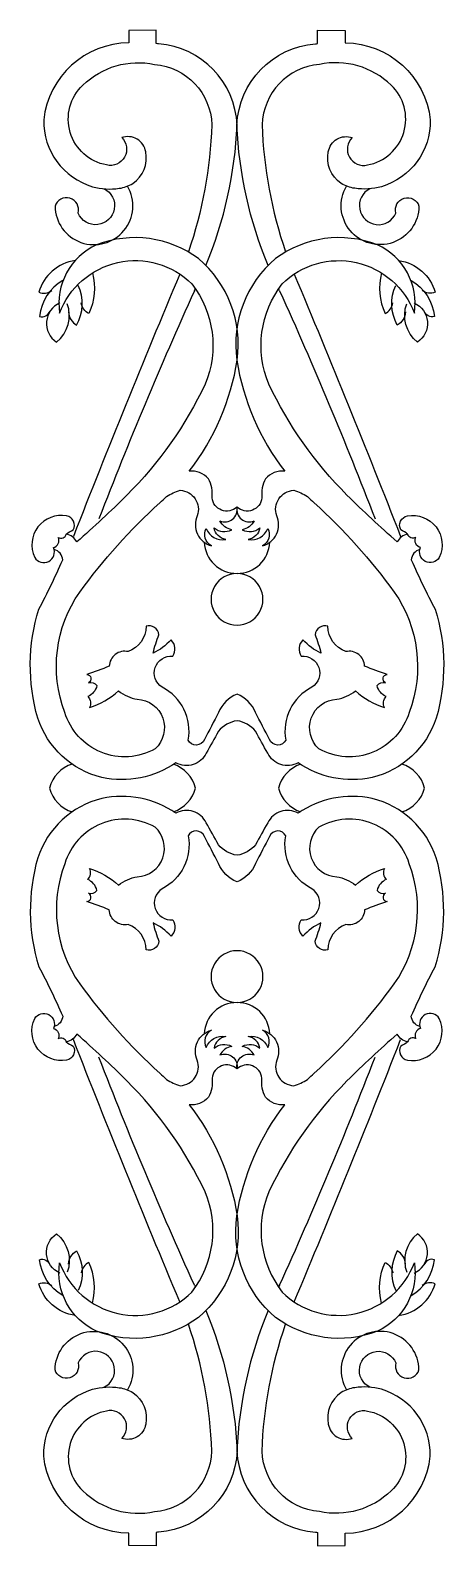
# Model space of a CAD drawing. Extents: x 1041 to 1221, y 1699 to 2359.
import ezdxf

# ---------------------------------------------------------------- set-up
doc = ezdxf.new("R2010")
doc.units = 0
doc.header["$LTSCALE"] = 0.85
doc.header["$MEASUREMENT"] = 0
doc.layers.add('3', color=3, linetype='CONTINUOUS')
doc.layers.add('4', color=4, linetype='CONTINUOUS')

msp = doc.modelspace()

# ---------------------------------------------------------------- linework, layer by layer
at = {"layer": '3'}
for points in [[(1060.9, 2258.42, 0.294213), (1045.02, 2244.61, 0.250685), (1050.67, 2245.37)], [(1201.74, 2258.42, -0.294213), (1217.61, 2244.61, -0.250685), (1211.97, 2245.37)], [(1055.54, 2249.72, 0.242983), (1045.38, 2234.14, 0.407292), (1049.84, 2236.4, 5.095925)], [(1068.37, 2253.04, -0.171785), (1066.88, 2235.37, -0.250685), (1063.5, 2239.95)], [(1194.27, 2253.04, 0.171785), (1195.75, 2235.37, 0.250685), (1199.14, 2239.95)], [(1207.1, 2249.72, -0.242983), (1217.25, 2234.14, -0.407292), (1212.8, 2236.4, -5.095925)], [(1058.02, 2236.04, 0.267437), (1061.52, 2230.34, 0.242442), (1062.15, 2247.63, 5.095925)], [(1204.62, 2236.04, -0.267437), (1201.11, 2230.34, -0.242442), (1200.49, 2247.63, -5.095925)], [(1054.15, 2239.98, 0.590236), (1052.75, 2222.94, 0.319385), (1057.45, 2239.63, 5.095925)], [(1208.49, 2239.98, -0.590236), (1209.88, 2222.94, -0.319385), (1205.18, 2239.63, -5.095925)], [(1051.41, 2133.48, 0.486859), (1053.47, 2137.93, 0.521385), (1057.02, 2139.35, -0.067566), (1059.99, 2141.16, 0.512173), (1057.14, 2147.26, 0.612605), (1043.28, 2129.22, 0.952409), (1051.41, 2133.48, 0.569679)], [(1211.23, 2133.48, -0.486859), (1209.16, 2137.93, -0.521385), (1205.61, 2139.35, 0.067566), (1202.65, 2141.16, -0.512173), (1205.5, 2147.26, -0.612605), (1219.36, 2129.22, -0.952409), (1211.23, 2133.48, -0.569679)], [(1051.41, 1924.14, -0.486859), (1053.47, 1919.69, -0.521385), (1057.02, 1918.27, 0.067566), (1059.99, 1916.47, -0.512173), (1057.14, 1910.36, -0.612605), (1043.28, 1928.4, -0.952409), (1051.41, 1924.14, -0.569679)], [(1211.23, 1924.14, 0.486859), (1209.16, 1919.69, 0.521385), (1205.61, 1918.27, -0.067566), (1202.65, 1916.47, 0.512173), (1205.5, 1910.36, 0.612605), (1219.36, 1928.4, 0.952409), (1211.23, 1924.14, 0.569679)], [(1054.15, 1817.64, -0.590236), (1052.75, 1834.68, -0.319385), (1057.45, 1817.99, -5.095925)], [(1208.49, 1817.64, 0.590236), (1209.88, 1834.68, 0.319385), (1205.18, 1817.99, 5.095925)], [(1055.54, 1807.91, -0.242983), (1045.38, 1823.48, -0.407292), (1049.84, 1821.22, -5.095925)], [(1058.02, 1821.59, -0.267437), (1061.52, 1827.28, -0.242442), (1062.15, 1809.99, -5.095925)], [(1068.37, 1804.59, 0.171785), (1066.88, 1822.26, 0.250685), (1063.5, 1817.68)], [(1194.27, 1804.59, -0.171785), (1195.75, 1822.26, -0.250685), (1199.14, 1817.68)], [(1204.62, 1821.59, 0.267437), (1201.11, 1827.28, 0.242442), (1200.49, 1809.99, 5.095925)], [(1207.1, 1807.91, 0.242983), (1217.25, 1823.48, 0.407292), (1212.8, 1821.22, 5.095925)], [(1060.9, 1799.2, -0.294213), (1045.02, 1813.02, -0.250685), (1050.67, 1812.25)], [(1201.74, 1799.2, 0.294213), (1217.61, 1813.02, 0.250685), (1211.97, 1812.25)]]:
    msp.add_lwpolyline(points, format="xyb", dxfattribs=at)
at = {"layer": '4'}
for points in [[(1117.78, 2256.26, 0.087864), (1131.35, 2317.4, 0.380804), (1097.17, 2352.71, 0.006368), (1096.2, 2352.9), (1096.2, 2358.66), (1084.21, 2358.6), (1084.21, 2353.22, 0.378417), (1047.17, 2319.66, 0.338929), (1068.48, 2290.56, 0.103395), (1080.06, 2289.88, 0.109429), (1085.97, 2291.97, 0.298875), (1091.6, 2305.74, 0.462884), (1081.12, 2311.96, -0.765154), (1074.54, 2300.03, -0.614461), (1064.24, 2334.78, -0.251705), (1095.47, 2343.79, -0.38195), (1120.37, 2317.51, -0.073993), (1110.16, 2262.16)], [(1144.85, 2256.26, -0.087864), (1131.29, 2317.4, -0.380804), (1165.46, 2352.71, -0.006368), (1166.43, 2352.9), (1166.43, 2358.66), (1178.43, 2358.6), (1178.43, 2353.22, -0.378417), (1215.46, 2319.66, -0.338929), (1194.16, 2290.56, -0.103395), (1182.58, 2289.88, -0.109429), (1176.67, 2291.97, -0.298875), (1171.04, 2305.74, -0.462884), (1181.52, 2311.96, 0.765154), (1188.1, 2300.03, 0.614461), (1198.4, 2334.78, 0.251705), (1167.17, 2343.79, 0.38195), (1142.26, 2317.51, 0.073993), (1152.47, 2262.16)], [(1073.42, 2289.68, -1.44598), (1062.17, 2279.12, 0.980723), (1052.11, 2282.08, 1.298962), (1083.66, 2290.8)], [(1189.21, 2289.68, 1.44598), (1200.46, 2279.12, -0.980723), (1210.53, 2282.08, -1.298962), (1178.98, 2290.8)], [(1205.62, 2139.31, 0.227164), (1201.07, 2135.93, -0.016677), (1179.2, 2156.36, -0.086763), (1145.18, 2204.67, -0.270971), (1150.99, 2248.23, -0.546403), (1208.52, 2235.46, 0.336317), (1192.42, 2265.28, 0.25758), (1148.08, 2259.27, 0.256067), (1131.23, 2215.13, 0.127089), (1152.15, 2166.71, 0.247593), (1143.79, 2163.44, 0.161419), (1142.17, 2155.14, -0.620547), (1131.35, 2151.07, 0.602503), (1138.73, 2145.05, -0.240233), (1133.61, 2141.27, 0.317856), (1141.26, 2142.06, -0.328041), (1136.21, 2137.01, 0.369164), (1144.71, 2141.83, -0.414046), (1142.41, 2134.25, 0.460988), (1148.61, 2147.34, -0.500255), (1156.02, 2158.43, -0.06892), (1162.04, 2155.69, 0.009391), (1164.93, 2152.99, -0.049984), (1199.8, 2114.07, -0.247546), (1206.25, 2061.75, -0.480455), (1166.96, 2045.87, -0.668084), (1174.73, 2067.43, 0.133102), (1182.87, 2071.12, 0.106772), (1195.54, 2063.81, -0.326207), (1196.3, 2068.64, -0.239265), (1192.32, 2073.37, -0.316847), (1195.93, 2074.64, -0.776619), (1196.7, 2078.27, -0.022699), (1186.89, 2081.88, 0.471857), (1178.72, 2088.18, 0.299582), (1178.72, 2088.18, -0.307104), (1170.87, 2099.24, 0.482626), (1165.34, 2095.56, -0.028356), (1167.86, 2087.45, -0.087471), (1160.03, 2093.25, 0.37793), (1159.3, 2086.18, -0.788313), (1163.96, 2072.74, 0.33299), (1152.56, 2049.6, -0.640685), (1145.53, 2049.89, -0.011769), (1139.4, 2061.73, 0.196899), (1131.32, 2069.67, 0.196899), (1123.24, 2061.73, -0.011769), (1117.1, 2049.89, -0.640685), (1110.07, 2049.6, 0.33299), (1098.68, 2072.74, -0.788313), (1103.34, 2086.18, 0.37793), (1102.6, 2093.25, -0.087471), (1094.78, 2087.45, -0.028356), (1097.3, 2095.56, 0.482626), (1091.76, 2099.24, -0.307104), (1083.92, 2088.18, 0.299582), (1083.92, 2088.18, 0.471857), (1075.74, 2081.88, -0.022699), (1065.93, 2078.27, -0.776619), (1066.71, 2074.64, -0.316847), (1070.32, 2073.37, -0.239265), (1066.34, 2068.64, -0.326207), (1067.1, 2063.81, 0.106772), (1079.77, 2071.12, 0.133102), (1087.91, 2067.43, -0.668084), (1095.68, 2045.87, -0.480455), (1056.38, 2061.75, -0.247546), (1062.83, 2114.07, -0.049984), (1097.7, 2152.99, 0.009391), (1100.6, 2155.69, -0.06892), (1106.61, 2158.43, -0.500255), (1114.02, 2147.34, 0.460988), (1120.23, 2134.25, -0.414046), (1117.93, 2141.83, 0.369164), (1126.43, 2137.01, -0.328041), (1121.37, 2142.06, 0.317856), (1129.02, 2141.27, -0.240233), (1123.9, 2145.05, 0.602503), (1131.28, 2151.07, -0.620547), (1120.46, 2155.14, 0.161419), (1118.84, 2163.44, 0.247593), (1110.48, 2166.71, 0.127089), (1131.41, 2215.13, 0.256067), (1114.55, 2259.27, 0.25758), (1070.22, 2265.28, 0.336317), (1054.11, 2235.46, -0.546403), (1111.65, 2248.23, -0.270971), (1117.46, 2204.67, -0.086763), (1083.43, 2156.36, -0.016677), (1061.57, 2135.93, 0.227164), (1057.01, 2139.31)], [(1106.41, 2252.51, 0.005989), (1060.08, 2138.3, 0.005989)], [(1156.22, 2252.51, -0.005989), (1202.56, 2138.3, -0.005989)], [(1112.79, 2245.3, 0.014231), (1071.23, 2146.05)], [(1112.79, 2245.3, 0.00128), (1113.2, 2246.12, 0.00128)], [(1149.85, 2245.3, -0.00128), (1149.44, 2246.12, -0.00128)], [(1149.85, 2245.3, -0.014231), (1191.4, 2146.05)], [(1210.94, 2132.69, 0.312635), (1207.2, 2128.1, 0.017356), (1217.57, 2106.64, -0.146458), (1218.06, 2059.23, -0.257152), (1190.14, 2033.37, -0.2069), (1157.89, 2039.8, -0.431413), (1144.68, 2043.97, 0.000238), (1139.4, 2053.48, 0.191496), (1131.32, 2058.06, 0.191496), (1123.24, 2053.48, 0.000238), (1117.95, 2043.97, -0.431413), (1104.74, 2039.8, -0.2069), (1072.5, 2033.37, -0.257152), (1044.57, 2059.23, -0.146458), (1045.06, 2106.64, 0.017356), (1055.44, 2128.1, 0.312635), (1051.69, 2132.69)], [(1117.04, 2135.8, 0.401218), (1131.32, 2122.2, 1.002962), (1131.32, 2099.68, 1.002962), (1131.32, 2122.2, 0.401218), (1145.6, 2135.8)], [(1059.54, 2039.23, 0.261306), (1049.7, 2028.81, 0.261306), (1059.54, 2018.39)], [(1103.72, 2018.5, 0.254538), (1113.21, 2028.81, 0.254538), (1103.72, 2039.12)], [(1158.91, 2039.12, 0.254538), (1149.43, 2028.81, 0.254538), (1158.91, 2018.5)], [(1203.1, 2018.39, 0.261306), (1212.94, 2028.81, 0.261306), (1203.1, 2039.23)], [(1210.94, 1924.93, -0.312635), (1207.2, 1929.52, -0.017356), (1217.57, 1950.99, 0.146458), (1218.06, 1998.39, 0.257152), (1190.14, 2024.25, 0.2069), (1157.89, 2017.82, 0.431413), (1144.68, 2013.66, -0.000238), (1139.4, 2004.14, -0.191496), (1131.32, 1999.56, -0.191496), (1123.24, 2004.14, -0.000238), (1117.95, 2013.66, 0.431413), (1104.74, 2017.82, 0.2069), (1072.5, 2024.25, 0.257152), (1044.57, 1998.39, 0.146458), (1045.06, 1950.99, -0.017356), (1055.44, 1929.52, -0.312635), (1051.69, 1924.93)], [(1205.62, 1918.31, -0.227164), (1201.07, 1921.7, 0.016677), (1179.2, 1901.27, 0.086763), (1145.18, 1852.95, 0.270971), (1150.99, 1809.39, 0.546403), (1208.52, 1822.17, -0.336317), (1192.42, 1792.34, -0.25758), (1148.08, 1798.35, -0.256067), (1131.23, 1842.49, -0.127089), (1152.15, 1890.91, -0.247593), (1143.79, 1894.18, -0.161419), (1142.17, 1902.49, 0.620547), (1131.35, 1906.55, -0.602503), (1138.73, 1912.58, 0.240233), (1133.61, 1916.35, -0.317856), (1141.26, 1915.56, 0.328041), (1136.21, 1920.61, -0.369164), (1144.71, 1915.79, 0.414046), (1142.41, 1923.37, -0.460988), (1148.61, 1910.28, 0.500255), (1156.02, 1899.19, 0.06892), (1162.04, 1901.94, -0.009391), (1164.93, 1904.64, 0.049984), (1199.8, 1943.55, 0.247546), (1206.25, 1995.87, 0.480455), (1166.96, 2011.75, 0.668084), (1174.73, 1990.19, -0.133102), (1182.87, 1986.5, -0.106772), (1195.54, 1993.81, 0.326207), (1196.3, 1988.98, 0.239265), (1192.32, 1984.25, 0.316847), (1195.93, 1982.98, 0.776619), (1196.7, 1979.35, 0.022699), (1186.89, 1975.74, -0.471857), (1178.72, 1969.44, -0.299582), (1178.72, 1969.44, 0.307104), (1170.87, 1958.38, -0.482626), (1165.34, 1962.07, 0.028356), (1167.86, 1970.17, 0.087471), (1160.03, 1964.37, -0.37793), (1159.3, 1971.44, 0.788313), (1163.96, 1984.88, -0.33299), (1152.56, 2008.02, 0.640685), (1145.53, 2007.74, 0.011769), (1139.4, 1995.89, -0.196899), (1131.32, 1987.95, -0.196899), (1123.24, 1995.89, 0.011769), (1117.1, 2007.74, 0.640685), (1110.07, 2008.02, -0.33299), (1098.68, 1984.88, 0.788313), (1103.34, 1971.44, -0.37793), (1102.6, 1964.37, 0.087471), (1094.78, 1970.17, 0.028356), (1097.3, 1962.07, -0.482626), (1091.76, 1958.38, 0.307104), (1083.92, 1969.44, -0.299582), (1083.92, 1969.44, -0.471857), (1075.74, 1975.74, 0.022699), (1065.93, 1979.35, 0.776619), (1066.71, 1982.98, 0.316847), (1070.32, 1984.25, 0.239265), (1066.34, 1988.98, 0.326207), (1067.1, 1993.81, -0.106772), (1079.77, 1986.5, -0.133102), (1087.91, 1990.19, 0.668084), (1095.68, 2011.75, 0.480455), (1056.38, 1995.87, 0.247546), (1062.83, 1943.55, 0.049984), (1097.7, 1904.64, -0.009391), (1100.6, 1901.94, 0.06892), (1106.61, 1899.19, 0.500255), (1114.02, 1910.28, -0.460988), (1120.23, 1923.37, 0.414046), (1117.93, 1915.79, -0.369164), (1126.43, 1920.61, 0.328041), (1121.37, 1915.56, -0.317856), (1129.02, 1916.35, 0.240233), (1123.9, 1912.58, -0.602503), (1131.28, 1906.55, 0.620547), (1120.46, 1902.49, -0.161419), (1118.84, 1894.18, -0.247593), (1110.48, 1890.91, -0.127089), (1131.41, 1842.49, -0.256067), (1114.55, 1798.35, -0.25758), (1070.22, 1792.34, -0.336317), (1054.11, 1822.17, 0.546403), (1111.65, 1809.39, 0.270971), (1117.46, 1852.95, 0.086763), (1083.43, 1901.27, 0.016677), (1061.57, 1921.7, -0.227164), (1057.01, 1918.31)], [(1145.6, 1921.83, 0.401218), (1131.32, 1935.42, 1.002962), (1131.32, 1957.95, 1.002962), (1131.32, 1935.42, 0.401218), (1117.04, 1921.83)], [(1106.41, 1805.11, -0.005989), (1060.08, 1919.32, -0.005989)], [(1156.22, 1805.11, 0.005989), (1202.56, 1919.32, 0.005989)], [(1112.79, 1812.33, -0.014231), (1071.23, 1911.58)], [(1149.85, 1812.33, 0.014231), (1191.4, 1911.58)], [(1112.79, 1812.33, -0.00128), (1113.2, 1811.5, -0.00128)], [(1149.85, 1812.33, 0.00128), (1149.44, 1811.5, 0.00128)], [(1117.78, 1801.36, -0.087864), (1131.35, 1740.23, -0.380804), (1097.17, 1704.92, -0.006368), (1096.2, 1704.72), (1096.2, 1698.96), (1084.21, 1699.02), (1084.21, 1704.41, -0.378417), (1047.17, 1737.96, -0.338929), (1068.48, 1767.07, -0.103395), (1080.06, 1767.74, -0.109429), (1085.97, 1765.65, -0.298875), (1091.6, 1751.89, -0.462884), (1081.12, 1745.66, 0.765154), (1074.54, 1757.59, 0.614461), (1064.24, 1722.84, 0.251705), (1095.47, 1713.83, 0.38195), (1120.37, 1740.11, 0.073993), (1110.16, 1795.46)], [(1144.85, 1801.36, 0.087864), (1131.29, 1740.23, 0.380804), (1165.46, 1704.92, 0.006368), (1166.43, 1704.72), (1166.43, 1698.96), (1178.43, 1699.02), (1178.43, 1704.41, 0.378417), (1215.46, 1737.96, 0.338929), (1194.16, 1767.07, 0.103395), (1182.58, 1767.74, 0.109429), (1176.67, 1765.65, 0.298875), (1171.04, 1751.89, 0.462884), (1181.52, 1745.66, -0.765154), (1188.1, 1757.59, -0.614461), (1198.4, 1722.84, -0.251705), (1167.17, 1713.83, -0.38195), (1142.26, 1740.11, -0.073993), (1152.47, 1795.46)], [(1073.42, 1767.94, 1.44598), (1062.17, 1778.5, -0.980723), (1052.11, 1775.54, -1.298962), (1083.66, 1766.82)], [(1189.21, 1767.94, -1.44598), (1200.46, 1778.5, 0.980723), (1210.53, 1775.54, 1.298962), (1178.98, 1766.82)]]:
    msp.add_lwpolyline(points, format="xyb", dxfattribs=at)

doc.saveas('drawing.dxf')
